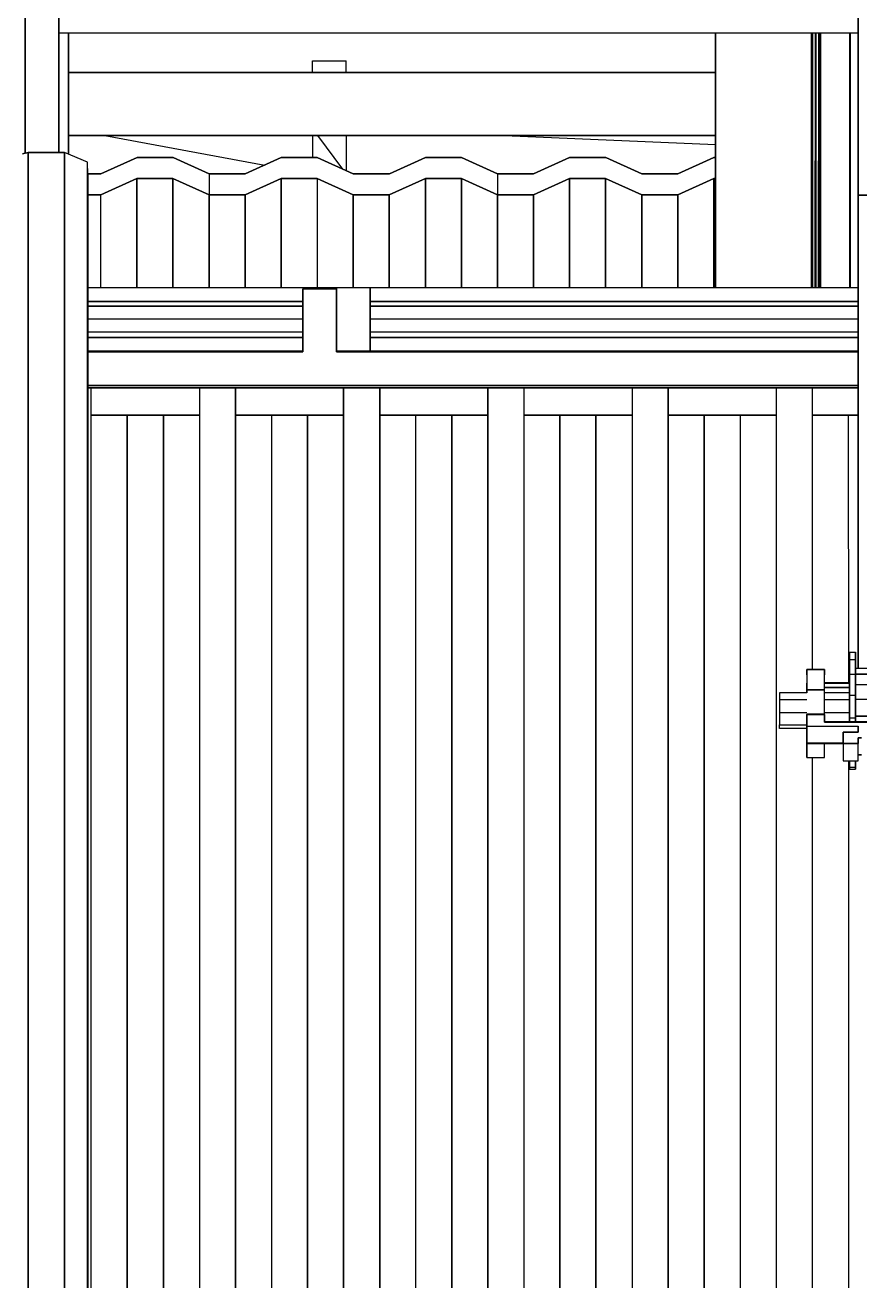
# Model space of a CAD drawing. Extents: x -32 to 51.8, y -51.6 to -5.5.
# Drawn here: x -18.727 to -16.743, y -45.703 to -42.716 of the extents above; entities that cross this region are included whole.
import ezdxf

# ---------------------------------------------------------------- set-up
doc = ezdxf.new("R2010")
doc.units = 0
doc.header["$MEASUREMENT"] = 0
doc.layers.get('0').update_dxf_attribs({"linetype": 'CONTINUOUS'})
doc.layers.add('hachures', color=5, linetype='CONTINUOUS')

msp = doc.modelspace()

# ---------------------------------------------------------------- linework, layer by layer
for p, q in [((-16.747, -43.1207), (-16.747, -41.2391)), ((-16.747, -41.2391), (-16.747, -43.1207)), ((-16.747, -41.2813), (-16.747, -43.0952)), ((-18.7272, -42.4833), (-18.7272, -43.021)), ((-18.7272, -42.4833), (-18.7272, -43.021)), ((-18.7272, -43.021), (-18.7272, -42.4833)), ((-16.747, -43.0952), (-16.747, -42.5372)), ((-18.6472, -42.6379), (-18.6472, -43.019)), ((-18.6472, -43.019), (-18.6472, -42.6379)), ((-18.6472, -42.6379), (-18.6472, -43.019)), ((-16.747, -42.6379), (-16.747, -43.1375)), ((-18.7272, -42.7353), (-18.7272, -42.7353)), ((-16.747, -42.7353), (-18.6472, -42.7353)), ((-18.6242, -42.7353), (-18.6242, -43.023)), ((-18.6242, -42.7353), (-18.6242, -42.8292)), ((-18.6242, -43.023), (-18.6242, -42.7353)), ((-17.0856, -43.3413), (-17.0856, -42.7353)), ((-17.0856, -42.7353), (-17.0856, -43.3413)), ((-17.0856, -43.3413), (-17.0856, -42.7353)), ((-16.8577, -43.3413), (-16.8577, -42.7353)), ((-16.8554, -42.7353), (-16.8557, -43.3413)), ((-16.8544, -43.3413), (-16.8544, -42.7353)), ((-16.849, -42.7353), (-16.8496, -43.3413)), ((-16.8464, -43.3413), (-16.8464, -42.7353)), ((-16.841, -42.7353), (-16.8416, -43.3413)), ((-16.8385, -43.3413), (-16.8385, -42.7353)), ((-16.8365, -43.3413), (-16.8362, -42.7353)), ((-16.8352, -43.3413), (-16.8352, -42.7353)), ((-16.7676, -42.7353), (-16.7676, -43.3413)), ((-16.7676, -42.7353), (-16.7676, -43.3413)), ((-16.7657, -42.7353), (-16.7657, -43.3413)), ((-16.7657, -43.3413), (-16.7657, -42.7353)), ((-16.7657, -42.7353), (-16.7657, -43.3413)), ((-16.7657, -43.3413), (-16.7657, -42.7353)), ((-16.7657, -43.3413), (-16.7657, -42.7353)), ((-16.7657, -43.3413), (-16.7657, -42.7353)), ((-18.0442, -42.8292), (-18.0442, -42.8016)), ((-18.0442, -42.8016), (-17.9642, -42.8016)), ((-17.9642, -42.8292), (-17.9642, -42.8016)), ((-18.6242, -42.8292), (-18.6242, -42.9792)), ((-17.9642, -42.8292), (-18.6242, -42.8292)), ((-18.6242, -42.9792), (-18.6242, -42.8292)), ((-18.6242, -42.8292), (-17.9642, -42.8292)), ((-17.8842, -42.8292), (-17.9642, -42.8292)), ((-17.9642, -42.8292), (-17.8842, -42.8292)), ((-17.0856, -42.8292), (-17.8842, -42.8292)), ((-17.8842, -42.8292), (-17.0856, -42.8292)), ((-16.7657, -42.8292), (-16.7676, -42.8292)), ((-16.7676, -42.8292), (-16.7657, -42.8292)), ((-18.6242, -42.9792), (-17.9642, -42.9792)), ((-17.9642, -42.9792), (-18.6242, -42.9792)), ((-18.6242, -42.9792), (-18.6242, -43.023)), ((-18.5376, -42.9792), (-18.1573, -43.0492)), ((-18.0442, -42.9792), (-18.0442, -43.0315)), ((-18.0323, -42.9792), (-17.9726, -43.0588)), ((-17.9642, -42.9792), (-17.8842, -42.9792)), ((-17.8842, -42.9792), (-17.9642, -42.9792)), ((-17.9642, -42.9792), (-17.9642, -43.0626)), ((-17.8842, -42.9792), (-17.0856, -42.9792)), ((-17.0856, -42.9792), (-17.8842, -42.9792)), ((-17.5879, -42.9792), (-17.0856, -43.0005)), ((-16.7676, -42.9792), (-16.7657, -42.9792)), ((-16.7657, -42.9792), (-16.7676, -42.9792)), ((-18.7196, -43.019), (-18.7338, -43.0228)), ((-18.7338, -43.0228), (-18.7196, -43.019)), ((-18.6339, -43.019), (-18.7196, -43.019)), ((-18.7196, -43.019), (-18.7196, -50.3398)), ((-18.7196, -43.019), (-18.6339, -43.019)), ((-18.5786, -43.042), (-18.6339, -43.019)), ((-18.6339, -50.3398), (-18.6339, -43.019)), ((-18.547, -43.0704), (-18.4612, -43.0315)), ((-18.4612, -43.0315), (-18.547, -43.0704)), ((-18.4612, -43.0315), (-18.3755, -43.0315)), ((-18.3755, -43.0315), (-18.4612, -43.0315)), ((-18.4612, -43.0315), (-18.4612, -43.0315)), ((-18.3755, -43.0315), (-18.2898, -43.0704)), ((-18.2898, -43.0704), (-18.3755, -43.0315)), ((-18.2041, -43.0704), (-18.1184, -43.0315)), ((-18.1184, -43.0315), (-18.2041, -43.0704)), ((-18.1184, -43.0315), (-18.0327, -43.0315)), ((-18.0327, -43.0315), (-18.1184, -43.0315)), ((-18.0327, -43.0315), (-17.947, -43.0704)), ((-17.947, -43.0704), (-18.0327, -43.0315)), ((-17.8612, -43.0704), (-17.7755, -43.0315)), ((-17.7755, -43.0315), (-17.8612, -43.0704)), ((-17.7755, -43.0315), (-17.6898, -43.0315)), ((-17.6898, -43.0315), (-17.7755, -43.0315)), ((-17.7755, -43.0315), (-17.7755, -43.0315)), ((-17.6898, -43.0315), (-17.6041, -43.0704)), ((-17.6041, -43.0704), (-17.6898, -43.0315)), ((-17.5184, -43.0704), (-17.4327, -43.0315)), ((-17.4327, -43.0315), (-17.5184, -43.0704)), ((-17.4327, -43.0315), (-17.347, -43.0315)), ((-17.347, -43.0315), (-17.4327, -43.0315)), ((-17.347, -43.0315), (-17.2612, -43.0704)), ((-17.2612, -43.0704), (-17.347, -43.0315)), ((-17.347, -43.0315), (-17.347, -43.0315)), ((-17.1755, -43.0704), (-17.0898, -43.0315)), ((-17.0898, -43.0315), (-17.1755, -43.0704)), ((-17.0898, -43.0315), (-17.0856, -43.0315)), ((-17.0856, -43.0315), (-17.0898, -43.0315)), ((-16.7676, -43.0139), (-16.7657, -43.014)), ((-18.5785, -43.0716), (-18.5786, -43.042)), ((-18.5786, -50.3629), (-18.5786, -43.042)), ((-16.7676, -43.0409), (-16.7657, -43.04)), ((-16.7657, -43.04), (-16.7676, -43.0409)), ((-18.546, -43.07), (-18.5785, -43.07)), ((-18.5785, -43.0704), (-18.547, -43.0704)), ((-18.547, -43.0704), (-18.5785, -43.0704)), ((-18.5785, -43.0716), (-18.5785, -50.3925)), ((-18.4614, -43.0814), (-18.5471, -43.1202)), ((-18.5471, -43.1202), (-18.4614, -43.0814)), ((-18.3757, -43.0814), (-18.4614, -43.0814)), ((-18.4614, -43.0814), (-18.4614, -43.0814)), ((-18.4614, -43.0814), (-18.3757, -43.0814)), ((-18.2899, -43.1202), (-18.3757, -43.0814)), ((-18.3757, -43.0814), (-18.2899, -43.1202)), ((-18.2032, -43.07), (-18.2907, -43.07)), ((-18.2898, -43.0704), (-18.2041, -43.0704)), ((-18.2041, -43.0704), (-18.2898, -43.0704)), ((-18.2898, -43.0704), (-18.2898, -43.1202)), ((-18.1185, -43.0814), (-18.2042, -43.1202)), ((-18.2042, -43.1202), (-18.1185, -43.0814)), ((-18.0328, -43.0814), (-18.1185, -43.0814)), ((-18.1185, -43.0814), (-18.1185, -43.0814)), ((-18.1185, -43.0814), (-18.0328, -43.0814)), ((-17.9471, -43.1202), (-18.0328, -43.0814)), ((-18.0328, -43.0814), (-17.9471, -43.1202)), ((-17.8603, -43.07), (-17.9479, -43.07)), ((-17.947, -43.0704), (-17.8612, -43.0704)), ((-17.8612, -43.0704), (-17.947, -43.0704)), ((-17.947, -43.0704), (-17.947, -43.0704)), ((-17.7757, -43.0814), (-17.8614, -43.1202)), ((-17.8614, -43.1202), (-17.7757, -43.0814)), ((-17.8612, -43.0704), (-17.8612, -43.0704)), ((-17.6899, -43.0814), (-17.7757, -43.0814)), ((-17.7757, -43.0814), (-17.7757, -43.0814)), ((-17.7757, -43.0814), (-17.6899, -43.0814)), ((-17.6899, -43.0814), (-17.6042, -43.1202)), ((-17.6042, -43.1202), (-17.6899, -43.0814)), ((-17.5175, -43.07), (-17.605, -43.07)), ((-17.6041, -43.0704), (-17.5184, -43.0704)), ((-17.5184, -43.0704), (-17.6041, -43.0704)), ((-17.6041, -43.0704), (-17.6041, -43.1202)), ((-17.5185, -43.1202), (-17.4328, -43.0814)), ((-17.4328, -43.0814), (-17.5185, -43.1202)), ((-17.5184, -43.0704), (-17.5184, -43.0704)), ((-17.4328, -43.0814), (-17.4328, -43.0814)), ((-17.4328, -43.0814), (-17.3471, -43.0814)), ((-17.3471, -43.0814), (-17.4328, -43.0814)), ((-17.3471, -43.0814), (-17.3471, -43.0814)), ((-17.3471, -43.0814), (-17.2614, -43.1202)), ((-17.2614, -43.1202), (-17.3471, -43.0814)), ((-17.1746, -43.07), (-17.2622, -43.07)), ((-17.2612, -43.0704), (-17.1755, -43.0704)), ((-17.1755, -43.0704), (-17.2612, -43.0704)), ((-17.2612, -43.0704), (-17.2612, -43.0704)), ((-17.1757, -43.1202), (-17.0899, -43.0814)), ((-17.0899, -43.0814), (-17.1757, -43.1202)), ((-17.1755, -43.0704), (-17.1755, -43.0704)), ((-17.0899, -43.3413), (-17.0899, -43.0814)), ((-17.0899, -43.0814), (-17.0899, -43.0814)), ((-17.0899, -43.0814), (-17.0856, -43.0814)), ((-17.0856, -43.0814), (-17.0899, -43.0814)), ((-16.7676, -43.0907), (-16.7657, -43.0898)), ((-16.7657, -43.0898), (-16.7676, -43.0907)), ((-16.747, -43.0952), (-16.747, -43.0952)), ((-16.747, -43.1375), (-16.747, -43.0952)), ((-16.747, -43.0952), (-16.747, -43.1207)), ((-18.5471, -43.1202), (-18.5785, -43.1202)), ((-18.5785, -43.1202), (-18.5471, -43.1202)), ((-18.2042, -43.1202), (-18.2899, -43.1202)), ((-18.2899, -43.1202), (-18.2899, -43.1202)), ((-18.2899, -43.1202), (-18.2042, -43.1202)), ((-18.2042, -43.1202), (-18.2042, -43.1202)), ((-17.8614, -43.1202), (-17.9471, -43.1202)), ((-17.9471, -43.1202), (-17.9471, -43.1202)), ((-17.9471, -43.1202), (-17.8614, -43.1202)), ((-17.8614, -43.1202), (-17.8614, -43.1202)), ((-17.6042, -43.1202), (-17.6042, -43.1202)), ((-17.6042, -43.1202), (-17.5185, -43.1202)), ((-17.5185, -43.1202), (-17.6042, -43.1202)), ((-17.5185, -43.1202), (-17.5185, -43.1202)), ((-17.2614, -43.1202), (-17.2614, -43.1202)), ((-17.2614, -43.1202), (-17.1757, -43.1202)), ((-17.1757, -43.1202), (-17.2614, -43.1202)), ((-17.1757, -43.1202), (-17.1757, -43.1202)), ((-16.747, -43.1207), (-16.747, -44.2463)), ((-16.7469, -44.2463), (-16.747, -43.1207)), ((-16.747, -43.1207), (-16.7074, -43.1207)), ((-16.7074, -43.1207), (-16.747, -43.1207)), ((-16.747, -43.1207), (-16.747, -43.1207)), ((-16.747, -43.1375), (-16.747, -43.1629)), ((-16.747, -43.1629), (-16.747, -43.1375)), ((-16.747, -44.2463), (-16.747, -43.1629)), ((-16.747, -43.1629), (-16.7469, -44.2463)), ((-17.9872, -43.3413), (-18.5785, -43.3413)), ((-18.0672, -43.4936), (-18.0672, -43.3437)), ((-18.0672, -43.3437), (-17.9872, -43.3437)), ((-18.0672, -43.349), (-18.0672, -43.3437)), ((-18.0672, -43.3437), (-18.0672, -43.4936)), ((-18.0672, -43.3437), (-18.0672, -43.349)), ((-18.0672, -43.349), (-18.0672, -43.349)), ((-18.0672, -43.349), (-18.0672, -43.3736)), ((-18.0672, -43.3736), (-18.0672, -43.349)), ((-18.0672, -43.349), (-18.0672, -43.349)), ((-18.0672, -43.349), (-18.0672, -43.349)), ((-17.9872, -43.3413), (-17.9872, -43.3413)), ((-17.9072, -43.3413), (-17.9872, -43.3413)), ((-17.9872, -43.3413), (-17.9872, -43.3413)), ((-17.9872, -43.3413), (-17.9872, -43.3413)), ((-17.9872, -43.3413), (-17.9872, -43.3437)), ((-17.9872, -43.3437), (-17.9872, -43.3413)), ((-17.9872, -43.3413), (-17.9872, -43.3437)), ((-17.9872, -43.3437), (-17.9872, -43.4936)), ((-17.9872, -43.4936), (-17.9872, -43.3437)), ((-16.7469, -43.3413), (-17.9072, -43.3413)), ((-17.9072, -43.4913), (-17.9072, -43.3413)), ((-17.9072, -43.3413), (-17.9072, -43.4913)), ((-18.0672, -43.3736), (-18.5785, -43.3736)), ((-18.5785, -43.3736), (-18.0672, -43.3736)), ((-18.0672, -43.385), (-18.5785, -43.385)), ((-18.5785, -43.385), (-18.0672, -43.385)), ((-16.7469, -43.3736), (-17.9072, -43.3736)), ((-17.9072, -43.3736), (-16.7469, -43.3736)), ((-16.7469, -43.385), (-17.9072, -43.385)), ((-17.9072, -43.385), (-16.7469, -43.385)), ((-18.5785, -43.4148), (-18.0672, -43.4148)), ((-17.9072, -43.4148), (-16.7469, -43.4148)), ((-18.5785, -43.4454), (-18.0672, -43.4454)), ((-17.9072, -43.4454), (-16.7469, -43.4454)), ((-18.0672, -43.459), (-18.5785, -43.459)), ((-18.5785, -43.459), (-18.0672, -43.459)), ((-18.0672, -43.459), (-18.0672, -43.4936)), ((-18.0672, -43.4936), (-18.0672, -43.459)), ((-16.7469, -43.459), (-17.9072, -43.459)), ((-17.9072, -43.459), (-16.7469, -43.459)), ((-18.5785, -43.4913), (-18.0672, -43.4913)), ((-18.5785, -43.4936), (-18.0672, -43.4936)), ((-18.0672, -43.4936), (-18.5785, -43.4936)), ((-18.5471, -43.4936), (-18.5471, -43.4913)), ((-18.4614, -43.4936), (-18.4614, -43.4913)), ((-18.4614, -43.4913), (-18.4614, -43.4936)), ((-18.3757, -43.4936), (-18.3757, -43.4913)), ((-18.3757, -43.4913), (-18.3757, -43.4936)), ((-18.2899, -43.4936), (-18.2899, -43.4913)), ((-18.2899, -43.4913), (-18.2899, -43.4936)), ((-18.2042, -43.4936), (-18.2042, -43.4913)), ((-18.2042, -43.4913), (-18.2042, -43.4936)), ((-18.1185, -43.4936), (-18.1185, -43.4913)), ((-18.1185, -43.4913), (-18.1185, -43.4936)), ((-18.0672, -43.4936), (-18.0672, -43.4936)), ((-17.9872, -43.4913), (-17.9072, -43.4913)), ((-17.9872, -43.4913), (-17.9872, -43.4936)), ((-17.9872, -43.4936), (-16.7469, -43.4936)), ((-16.7469, -43.4936), (-17.9872, -43.4936)), ((-17.9471, -43.4936), (-17.9471, -43.4913)), ((-17.9471, -43.4913), (-17.9471, -43.4936)), ((-17.9072, -43.4913), (-17.9072, -43.4913)), ((-17.9072, -43.4913), (-16.7469, -43.4913)), ((-17.8614, -43.4936), (-17.8614, -43.4913)), ((-17.8614, -43.4913), (-17.8614, -43.4936)), ((-17.7757, -43.4936), (-17.7757, -43.4913)), ((-17.7757, -43.4913), (-17.7757, -43.4936)), ((-17.6899, -43.4936), (-17.6899, -43.4913)), ((-17.6899, -43.4913), (-17.6899, -43.4936)), ((-17.6042, -43.4936), (-17.6042, -43.4913)), ((-17.6042, -43.4913), (-17.6042, -43.4936)), ((-17.5185, -43.4936), (-17.5185, -43.4913)), ((-17.5185, -43.4913), (-17.5185, -43.4936)), ((-17.4328, -43.4936), (-17.4328, -43.4913)), ((-17.4328, -43.4913), (-17.4328, -43.4936)), ((-17.3471, -43.4936), (-17.3471, -43.4913)), ((-17.3471, -43.4913), (-17.3471, -43.4936)), ((-17.2614, -43.4936), (-17.2614, -43.4913)), ((-17.2614, -43.4913), (-17.2614, -43.4936)), ((-17.1757, -43.4936), (-17.1757, -43.4913)), ((-17.1757, -43.4913), (-17.1757, -43.4936)), ((-17.0899, -43.4936), (-17.0899, -43.4913)), ((-17.0899, -43.4913), (-17.0899, -43.4936)), ((-17.0856, -43.4936), (-17.0856, -43.4913)), ((-17.0856, -43.4913), (-17.0856, -43.4936)), ((-17.0856, -43.4936), (-17.0856, -43.4913)), ((-16.8577, -43.4936), (-16.8577, -43.4913)), ((-16.8557, -43.4913), (-16.8557, -43.4936)), ((-16.8544, -43.4936), (-16.8544, -43.4913)), ((-16.8497, -43.4913), (-16.8497, -43.4936)), ((-16.8464, -43.4936), (-16.8464, -43.4913)), ((-16.8417, -43.4913), (-16.8417, -43.4936)), ((-16.8385, -43.4936), (-16.8385, -43.4913)), ((-16.8365, -43.4936), (-16.8365, -43.4913)), ((-16.8352, -43.4936), (-16.8352, -43.4913)), ((-16.7676, -43.4913), (-16.7676, -43.4936)), ((-16.7676, -43.4913), (-16.7676, -43.4936)), ((-16.7657, -43.4913), (-16.7657, -43.4936)), ((-16.7657, -43.4936), (-16.7657, -43.4913)), ((-16.7657, -43.4913), (-16.7657, -43.4936)), ((-16.7657, -43.4936), (-16.7657, -43.4913)), ((-16.7657, -43.4936), (-16.7657, -43.4913)), ((-16.7657, -43.4936), (-16.7657, -43.4913)), ((-18.0672, -43.5735), (-18.5785, -43.5735)), ((-18.5785, -43.5735), (-18.0672, -43.5735)), ((-18.5785, -43.5789), (-18.0672, -43.5789)), ((-18.0672, -43.5789), (-18.5785, -43.5789)), ((-18.57, -46.1313), (-18.5701, -43.5789)), ((-17.9872, -43.5735), (-18.0672, -43.5735)), ((-18.0672, -43.5735), (-17.9872, -43.5735)), ((-18.0672, -43.5789), (-17.9872, -43.5789)), ((-17.9872, -43.5789), (-18.0672, -43.5789)), ((-16.7469, -43.5735), (-17.9872, -43.5735)), ((-17.9872, -43.5735), (-16.7469, -43.5735)), ((-17.9872, -43.5789), (-16.7469, -43.5789)), ((-16.7469, -43.5789), (-17.9872, -43.5789)), ((-18.3129, -43.6442), (-18.5701, -43.6442)), ((-18.5701, -43.6442), (-18.3129, -43.6442)), ((-18.4843, -43.6442), (-18.4843, -46.1313)), ((-17.9701, -43.6442), (-18.2272, -43.6442)), ((-18.2272, -43.6442), (-17.9701, -43.6442)), ((-17.6272, -43.6442), (-17.8843, -43.6442)), ((-17.8843, -43.6442), (-17.6272, -43.6442)), ((-17.2843, -43.6442), (-17.5415, -43.6442)), ((-17.5415, -43.6442), (-17.2843, -43.6442)), ((-16.9415, -43.6442), (-17.1986, -43.6442)), ((-17.1986, -43.6442), (-16.9415, -43.6442)), ((-16.7469, -43.6442), (-16.8558, -43.6442)), ((-16.8558, -43.6442), (-16.7469, -43.6442)), ((-18.4843, -43.7015), (-18.4843, -43.7015)), ((-16.7674, -44.2127), (-16.7674, -44.2076)), ((-16.7674, -44.2076), (-16.7674, -44.2262)), ((-16.7674, -44.2358), (-16.7674, -44.2127)), ((-16.7674, -44.2262), (-16.7674, -44.2609)), ((-16.7673, -44.2076), (-16.7529, -44.2076)), ((-16.7673, -44.2262), (-16.7673, -44.2076)), ((-16.7673, -44.2127), (-16.7673, -44.2358)), ((-16.7529, -44.2262), (-16.7673, -44.2262)), ((-16.7673, -44.2609), (-16.7673, -44.2262)), ((-16.7529, -44.2262), (-16.7529, -44.2076)), ((-16.7529, -44.2076), (-16.7529, -44.2127)), ((-16.7529, -44.2076), (-16.7529, -44.2262)), ((-16.7529, -44.2127), (-16.7529, -44.2358)), ((-16.7529, -44.2609), (-16.7529, -44.2262)), ((-16.7529, -44.2262), (-16.7529, -44.2609)), ((-16.8686, -44.2619), (-16.8686, -44.249)), ((-16.8686, -44.249), (-16.8267, -44.249)), ((-16.8686, -44.249), (-16.8686, -44.249)), ((-16.8686, -44.249), (-16.8686, -44.2619)), ((-16.8267, -44.249), (-16.8686, -44.249)), ((-16.8686, -44.249), (-16.8686, -44.3045)), ((-16.8267, -44.2619), (-16.8267, -44.249)), ((-16.8267, -44.249), (-16.8267, -44.2619)), ((-16.7674, -44.2778), (-16.7674, -44.2358)), ((-16.7673, -44.2358), (-16.7673, -44.2358)), ((-16.7673, -44.2358), (-16.7673, -44.2778)), ((-16.7529, -44.2358), (-16.7529, -44.2463)), ((-16.7018, -44.2463), (-16.7529, -44.2463)), ((-16.7529, -44.2598), (-16.7529, -44.2463)), ((-16.7529, -44.2598), (-16.7018, -44.2598)), ((-16.7018, -44.2598), (-16.7529, -44.2598)), ((-16.8686, -44.2619), (-16.8686, -44.2972)), ((-16.8686, -44.2807), (-16.8686, -44.2807)), ((-16.8686, -44.2807), (-16.8686, -44.2814)), ((-16.8686, -44.2918), (-16.8686, -44.2814)), ((-16.8686, -44.2814), (-16.8686, -44.2814)), ((-16.8267, -44.2972), (-16.8267, -44.2619)), ((-16.7673, -44.2807), (-16.8267, -44.2807)), ((-16.8267, -44.2814), (-16.7673, -44.2814)), ((-16.7674, -44.2609), (-16.7674, -44.3103)), ((-16.7674, -44.3045), (-16.7674, -44.2778)), ((-16.7529, -44.2609), (-16.7673, -44.2609)), ((-16.7673, -44.3103), (-16.7673, -44.2609)), ((-16.7673, -44.2778), (-16.7673, -44.2778)), ((-16.7673, -44.2778), (-16.7673, -44.3045)), ((-16.7529, -44.3103), (-16.7529, -44.2609)), ((-16.7529, -44.2609), (-16.7529, -44.3103)), ((-16.7529, -44.2848), (-16.7018, -44.2848)), ((-16.934, -44.3045), (-16.934, -44.3207)), ((-16.8686, -44.3045), (-16.934, -44.3045)), ((-16.8686, -44.3045), (-16.8686, -44.2918)), ((-16.8267, -44.2972), (-16.8686, -44.2972)), ((-16.8686, -44.2972), (-16.8267, -44.2972)), ((-16.7673, -44.2918), (-16.8267, -44.2918)), ((-16.8267, -44.2918), (-16.7673, -44.2918)), ((-16.8267, -44.3551), (-16.8267, -44.2972)), ((-16.7673, -44.3045), (-16.8267, -44.3045)), ((-16.7674, -44.3103), (-16.7674, -44.3646)), ((-16.7673, -44.3045), (-16.7673, -44.3207)), ((-16.7529, -44.3103), (-16.7673, -44.3103)), ((-16.7673, -44.3646), (-16.7673, -44.3103)), ((-16.7529, -44.3646), (-16.7529, -44.3103)), ((-16.7529, -44.3103), (-16.7529, -44.3646)), ((-16.934, -44.3207), (-16.934, -44.3522)), ((-16.8686, -44.3207), (-16.934, -44.3207)), ((-16.7673, -44.3207), (-16.8267, -44.3207)), ((-16.7673, -44.3207), (-16.7673, -44.3522)), ((-16.7018, -44.3205), (-16.7529, -44.3205)), ((-16.934, -44.3522), (-16.934, -44.3806)), ((-16.8686, -44.3522), (-16.934, -44.3522)), ((-16.8686, -44.3551), (-16.8686, -44.3735)), ((-16.8267, -44.3551), (-16.8686, -44.3551)), ((-16.8686, -44.3739), (-16.8686, -44.3555)), ((-16.8686, -44.3555), (-16.8267, -44.3555)), ((-16.8686, -44.3735), (-16.8686, -44.3838)), ((-16.8686, -44.3838), (-16.8686, -44.3739)), ((-16.7673, -44.3522), (-16.8267, -44.3522)), ((-16.8267, -44.3735), (-16.8267, -44.3551)), ((-16.8267, -44.3555), (-16.8267, -44.3735)), ((-16.8267, -44.3739), (-16.8267, -44.3735)), ((-16.7469, -44.3735), (-16.8267, -44.3735)), ((-16.8267, -44.3735), (-16.8267, -44.3739)), ((-16.8267, -44.3739), (-16.7469, -44.3739)), ((-16.7674, -44.3646), (-16.7674, -44.3735)), ((-16.7529, -44.3646), (-16.7673, -44.3646)), ((-16.7673, -44.3735), (-16.7673, -44.3646)), ((-16.7018, -44.3596), (-16.7529, -44.3596)), ((-16.7529, -44.3596), (-16.7018, -44.3596)), ((-16.7529, -44.3735), (-16.7529, -44.3646)), ((-16.7529, -44.3646), (-16.7529, -44.3735)), ((-16.7074, -44.3735), (-16.7469, -44.3735)), ((-16.7469, -44.3739), (-16.7074, -44.3739)), ((-16.934, -44.3892), (-16.934, -44.3806)), ((-16.934, -44.3806), (-16.8686, -44.3806)), ((-16.8686, -44.3892), (-16.934, -44.3892)), ((-16.8686, -44.3838), (-16.8686, -44.4244)), ((-16.8686, -44.4244), (-16.8686, -44.3838)), ((-16.8686, -44.3838), (-16.8267, -44.3838)), ((-16.8267, -44.3842), (-16.8686, -44.3842)), ((-16.8686, -44.3892), (-16.8686, -44.4095)), ((-16.8686, -44.3957), (-16.8686, -44.3957)), ((-16.8686, -44.4141), (-16.8686, -44.3957)), ((-16.8686, -44.3957), (-16.8686, -44.3961)), ((-16.8686, -44.3961), (-16.8686, -44.3961)), ((-16.8686, -44.3961), (-16.8686, -44.4145)), ((-16.8267, -44.3838), (-16.7469, -44.3838)), ((-16.7469, -44.3842), (-16.8267, -44.3842)), ((-16.7822, -44.4112), (-16.7822, -44.3981)), ((-16.7822, -44.3981), (-16.7469, -44.3981)), ((-16.7469, -44.3981), (-16.7822, -44.3981)), ((-16.7822, -44.3981), (-16.7822, -44.4386)), ((-16.7822, -44.3981), (-16.7822, -44.4112)), ((-16.7469, -44.3838), (-16.7469, -44.3981)), ((-16.7469, -44.3838), (-16.7469, -44.3981)), ((-16.7469, -44.3981), (-16.7469, -44.3842)), ((-16.8686, -44.4095), (-16.8686, -44.4095)), ((-16.8686, -44.4095), (-16.8686, -44.4224)), ((-16.8686, -44.4095), (-16.8686, -44.4095)), ((-16.8686, -44.4244), (-16.8686, -44.4141)), ((-16.8686, -44.4578), (-16.8686, -44.4145)), ((-16.8686, -44.4145), (-16.8686, -44.4578)), ((-16.8686, -44.4224), (-16.8686, -44.4145)), ((-16.8686, -44.4145), (-16.8686, -44.4248)), ((-16.8686, -44.4224), (-16.8686, -44.4224)), ((-16.8267, -44.4244), (-16.8686, -44.4244)), ((-16.8686, -44.4248), (-16.8267, -44.4248)), ((-16.7822, -44.4244), (-16.8267, -44.4244)), ((-16.8267, -44.4578), (-16.8267, -44.4248)), ((-16.8267, -44.4248), (-16.7822, -44.4248)), ((-16.7822, -44.4252), (-16.7822, -44.4112)), ((-16.7822, -44.4112), (-16.7822, -44.4252)), ((-16.7469, -44.4252), (-16.7822, -44.4252)), ((-16.7822, -44.4252), (-16.7822, -44.4658)), ((-16.7822, -44.4252), (-16.7822, -44.4252)), ((-16.7822, -44.4252), (-16.7469, -44.4252)), ((-16.7822, -44.4386), (-16.7822, -44.4386)), ((-16.7822, -44.4386), (-16.7822, -44.4518)), ((-16.7384, -44.4112), (-16.7469, -44.4112)), ((-16.7469, -44.4112), (-16.7469, -44.4252)), ((-16.7469, -44.4112), (-16.7384, -44.4112)), ((-16.7469, -44.4252), (-16.7469, -44.4112)), ((-16.7469, -44.4252), (-16.7469, -44.4252)), ((-16.7469, -44.4658), (-16.7469, -44.4252)), ((-16.7469, -44.4252), (-16.7469, -44.4252)), ((-16.7469, -44.4252), (-16.7469, -44.4252)), ((-16.8686, -44.4578), (-16.8267, -44.4578)), ((-16.8686, -44.4578), (-16.8686, -44.4578)), ((-16.7822, -44.4658), (-16.7469, -44.4658)), ((-16.7673, -44.4658), (-16.7673, -44.4674)), ((-16.7673, -44.4674), (-16.7673, -44.4658)), ((-16.7673, -44.4658), (-16.7673, -44.4809)), ((-16.7673, -44.4809), (-16.7673, -44.4658)), ((-16.7673, -44.4674), (-16.7673, -44.4674)), ((-16.7673, -44.486), (-16.7673, -44.4674)), ((-16.7529, -44.4809), (-16.7529, -44.4658)), ((-16.7529, -44.4658), (-16.7529, -44.4809)), ((-16.7384, -44.4518), (-16.7469, -44.4518)), ((-16.7469, -44.4518), (-16.7384, -44.4518)), ((-16.7673, -44.4809), (-16.7673, -44.486)), ((-16.7673, -44.4809), (-16.7529, -44.4809)), ((-16.7673, -44.486), (-16.7529, -44.486)), ((-16.7529, -44.486), (-16.7529, -44.4809)), ((-16.7529, -44.4809), (-16.7529, -44.486))]:
    msp.add_line(p, q)
at = {"layer": 'hachures'}
for p, q in [((-18.7196, -50.3398), (-18.7196, -43.019)), ((-18.6339, -43.019), (-18.6339, -50.3398)), ((-18.4614, -43.3413), (-18.4614, -43.0814)), ((-18.4614, -43.0814), (-18.4614, -43.3413)), ((-18.3757, -43.3413), (-18.3757, -43.0814)), ((-18.3757, -43.0814), (-18.3757, -43.3413)), ((-18.1185, -43.3413), (-18.1185, -43.0814)), ((-18.1185, -43.0814), (-18.1185, -43.3413)), ((-18.0328, -43.0814), (-18.0328, -43.3413)), ((-17.7757, -43.3413), (-17.7757, -43.0814)), ((-17.7757, -43.0814), (-17.7757, -43.3413)), ((-17.6899, -43.3413), (-17.6899, -43.0814)), ((-17.6899, -43.0814), (-17.6899, -43.3413)), ((-17.4328, -43.3413), (-17.4328, -43.0814)), ((-17.4328, -43.0814), (-17.4328, -43.3413)), ((-17.3471, -43.3413), (-17.3471, -43.0814)), ((-17.3471, -43.0814), (-17.3471, -43.3413)), ((-17.0899, -43.0814), (-17.0899, -43.3413)), ((-18.5471, -43.3413), (-18.5471, -43.1202)), ((-18.2899, -43.3413), (-18.2899, -43.1202)), ((-18.2899, -43.1202), (-18.2899, -43.3413)), ((-18.2042, -43.3413), (-18.2042, -43.1202)), ((-18.2042, -43.1202), (-18.2042, -43.3413)), ((-17.9471, -43.3413), (-17.9471, -43.1202)), ((-17.9471, -43.1202), (-17.9471, -43.3413)), ((-17.8614, -43.3413), (-17.8614, -43.1202)), ((-17.8614, -43.1202), (-17.8614, -43.3413)), ((-17.6042, -43.3413), (-17.6042, -43.1202)), ((-17.6042, -43.1202), (-17.6042, -43.3413)), ((-17.5185, -43.3413), (-17.5185, -43.1202)), ((-17.5185, -43.1202), (-17.5185, -43.3413)), ((-17.2614, -43.3413), (-17.2614, -43.1202)), ((-17.2614, -43.1202), (-17.2614, -43.3413)), ((-17.1757, -43.3413), (-17.1757, -43.1202)), ((-17.1757, -43.1202), (-17.1757, -43.3413)), ((-18.3129, -43.5789), (-18.3129, -46.1313)), ((-18.2272, -43.5789), (-18.2272, -46.1313)), ((-18.2272, -46.1313), (-18.2272, -43.5789)), ((-17.9701, -43.5789), (-17.97, -46.1313)), ((-17.97, -46.1313), (-17.9701, -43.5789)), ((-17.8843, -46.1313), (-17.8843, -43.5789)), ((-17.8843, -43.5789), (-17.8843, -46.1313)), ((-17.6272, -46.1313), (-17.6272, -43.5789)), ((-17.6272, -43.5789), (-17.6272, -46.1313)), ((-17.5415, -43.5789), (-17.5415, -46.1313)), ((-17.2843, -43.5789), (-17.2843, -46.1313)), ((-17.1986, -43.5789), (-17.1986, -46.1313)), ((-17.1986, -46.1313), (-17.1986, -43.5789)), ((-16.9415, -43.5789), (-16.9415, -46.1313)), ((-16.8558, -43.5789), (-16.8558, -44.249)), ((-18.4843, -46.1313), (-18.4843, -43.6442)), ((-18.3986, -46.1313), (-18.3986, -43.6442)), ((-18.3986, -43.6442), (-18.3986, -46.1313)), ((-18.1415, -43.6442), (-18.1415, -46.1313)), ((-18.0558, -43.6442), (-18.0558, -46.1313)), ((-18.0558, -46.1313), (-18.0558, -43.6442)), ((-17.7986, -46.1313), (-17.7986, -43.6442)), ((-17.7129, -43.6442), (-17.7129, -46.1313)), ((-17.7129, -46.1313), (-17.7129, -43.6442)), ((-17.4558, -43.6442), (-17.4558, -46.1313)), ((-17.4558, -46.1313), (-17.4558, -43.6442)), ((-17.37, -46.1313), (-17.3701, -43.6442)), ((-17.3701, -43.6442), (-17.37, -46.1313)), ((-17.1129, -46.1313), (-17.1129, -43.6442)), ((-17.1129, -43.6442), (-17.1129, -46.1313)), ((-17.0272, -43.6442), (-17.0272, -46.1313)), ((-16.7701, -43.6442), (-16.77, -44.2807)), ((-16.8558, -44.4578), (-16.8558, -46.1313)), ((-16.77, -44.4658), (-16.77, -46.1313))]:
    msp.add_line(p, q, dxfattribs=at)

doc.saveas('drawing.dxf')
